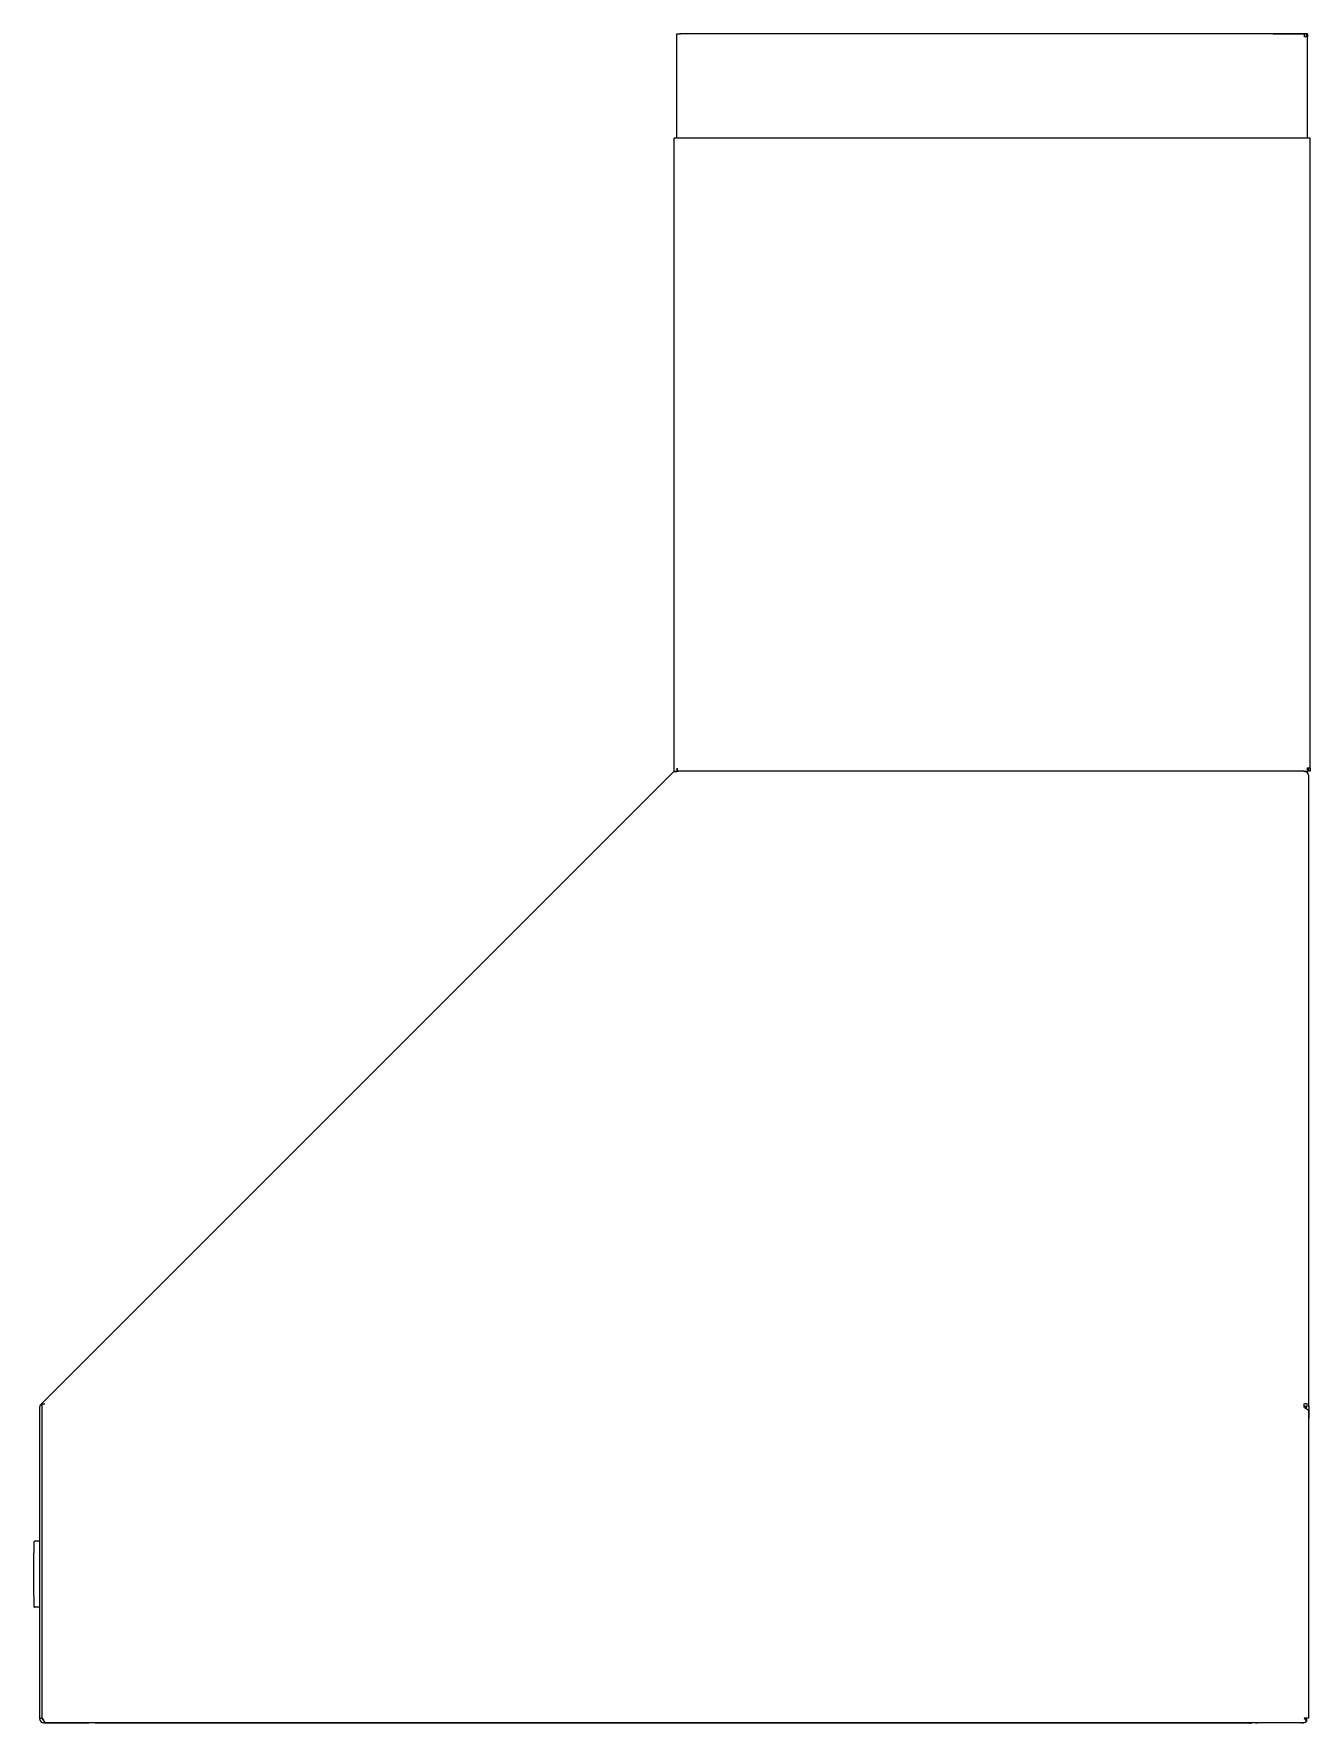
# Model space of a CAD drawing. Header units: millimetres. Extents: x 46989 to 543236, y 252623 to 526638.
# Drawn here: x 431240 to 448619, y 333233 to 356238 of the extents above; entities that cross this region are included whole.
import ezdxf

# ---------------------------------------------------------------- set-up
doc = ezdxf.new("R2010")
doc.units = ezdxf.units.MM

msp = doc.modelspace()

# ---------------------------------------------------------------- linework, layer by layer
at = {"color": 7, "lineweight": 13, "ltscale": 0.001507}
for p, q in [((439994, 356195), (439994, 356238)), ((439994, 356238), (440037, 356238)), ((448540, 356195), (448540, 356238)), ((448583, 356195), (448540, 356195)), ((448562, 356238), (448562, 356195)), ((448583, 356238), (448583, 356195)), ((440001, 354817), (439958, 354817)), ((448619, 354817), (448576, 354817)), ((439958, 346196), (439958, 346239)), ((440001, 346196), (440001, 346239)), ((448576, 346239), (448576, 346196)), ((448619, 346239), (448576, 346239)), ((448598, 346239), (448598, 346196)), ((448619, 346239), (448619, 346196)), ((439958, 346196), (440001, 346196))]:
    msp.add_line(p, q, dxfattribs=at)
at = {"color": 7, "lineweight": 13, "ltscale": 0.03937}
for p, q in [((439994, 354817), (439994, 356195)), ((440714, 356238), (440037, 356238)), ((448540, 356238), (440040, 356238)), ((448583, 354817), (448583, 356195)), ((439958, 346239), (439958, 354817)), ((448576, 354817), (440001, 354817)), ((448619, 346239), (448619, 354817)), ((439941, 346180), (431341, 337579)), ((448539, 346197), (440005, 346197)), ((448599, 337556), (448599, 346142)), ((431319, 337532), (431319, 333296)), ((431353, 333300), (431353, 337534)), ((448599, 333300), (448599, 337478)), ((431240, 334968), (431240, 335554)), ((431378, 333236), (431979, 333236)), ((431409, 333241), (448543, 333241)), ((432099, 333236), (447823, 333236)), ((448505, 333236), (447903, 333236))]:
    msp.add_line(p, q, dxfattribs=at)
at = {"color": 7, "lineweight": 13, "ltscale": 2.5e-05}
msp.add_line((440043, 356238), (440044, 356238), dxfattribs=at)
at = {"color": 7, "lineweight": 13, "ltscale": 0.014743}
msp.add_line((448115, 356238), (448540, 356238), dxfattribs=at)
at = {"color": 7, "lineweight": 13, "ltscale": 0.000775}
for p, q in [((448562, 356238), (448540, 356238)), ((448598, 346196), (448576, 346196)), ((432077, 333236), (432099, 333236))]:
    msp.add_line(p, q, dxfattribs=at)
at = {"color": 7, "lineweight": 13, "ltscale": 0.000732}
for p, q in [((448583, 356238), (448562, 356238)), ((448619, 346196), (448598, 346196))]:
    msp.add_line(p, q, dxfattribs=at)
at = {"color": 7, "lineweight": 13, "ltscale": 0.001501}
msp.add_line((440001, 346239), (440001, 346196), dxfattribs=at)
at = {"color": 7, "lineweight": 13, "ltscale": 0.000352}
msp.add_line((439948, 346187), (439941, 346180), dxfattribs=at)
msp.add_line((439948, 346187), (439941, 346180), dxfattribs=at)
at = {"color": 7, "lineweight": 13, "ltscale": 0.000109}
msp.add_line((439983, 346193), (439983, 346196), dxfattribs=at)
at = {"color": 7, "lineweight": 13, "ltscale": 0.000258}
msp.add_line((440005, 346191), (439997, 346191), dxfattribs=at)
at = {"color": 7, "lineweight": 13, "ltscale": 9.3e-05}
msp.add_line((440001, 346196), (440004, 346196), dxfattribs=at)
at = {"color": 7, "lineweight": 13, "ltscale": 2.2e-05}
msp.add_line((440004, 346196), (440005, 346196), dxfattribs=at)
at = {"color": 7, "lineweight": 13, "ltscale": 0.000345}
msp.add_line((440005, 346197), (440005, 346187), dxfattribs=at)
at = {"color": 7, "lineweight": 13, "ltscale": 0.000143}
for p, q in [((440005, 346187), (440005, 346191)), ((448539, 346187), (448539, 346191)), ((448570, 333257), (448567, 333254))]:
    msp.add_line(p, q, dxfattribs=at)
at = {"color": 7, "lineweight": 13, "ltscale": 0.000202}
msp.add_line((448539, 346197), (448539, 346191), dxfattribs=at)
at = {"color": 7, "lineweight": 13, "ltscale": 0.00126}
msp.add_line((448539, 346196), (448576, 346196), dxfattribs=at)
at = {"color": 7, "lineweight": 13, "ltscale": 8.6e-05}
for p, q in [((448599, 345565), (448601, 345565)), ((448599, 345565), (448601, 345565)), ((448599, 345390), (448601, 345390))]:
    msp.add_line(p, q, dxfattribs=at)
at = {"color": 7, "lineweight": 13, "ltscale": 0.002184}
msp.add_line((448601, 345502), (448601, 345565), dxfattribs=at)
at = {"color": 7, "lineweight": 13, "ltscale": 0.000894}
msp.add_line((448601, 345502), (448601, 345528), dxfattribs=at)
at = {"color": 7, "lineweight": 13, "ltscale": 0.000856}
msp.add_line((448601, 345477), (448601, 345502), dxfattribs=at)
at = {"color": 7, "lineweight": 13, "ltscale": 0.00304}
msp.add_line((448601, 345390), (448601, 345477), dxfattribs=at)
at = {"color": 7, "lineweight": 13, "ltscale": 0.000248}
msp.add_line((431341, 337579), (431336, 337574), dxfattribs=at)
at = {"color": 7, "lineweight": 13, "ltscale": 0.000847}
msp.add_line((431353, 337556), (431336, 337574), dxfattribs=at)
at = {"color": 7, "lineweight": 13, "ltscale": 0.000599}
msp.add_line((431353, 337567), (431341, 337579), dxfattribs=at)
at = {"color": 7, "lineweight": 13, "ltscale": 0.001704}
for p, q in [((431353, 337534), (431353, 337583)), ((448539, 337534), (448539, 337583))]:
    msp.add_line(p, q, dxfattribs=at)
at = {"color": 7, "lineweight": 13, "ltscale": 0.001275}
msp.add_line((431353, 337583), (431390, 337583), dxfattribs=at)
at = {"color": 7, "lineweight": 13, "ltscale": 6e-06}
for p, q in [((431390, 337583), (431390, 337583)), ((448539, 337583), (448539, 337583))]:
    msp.add_line(p, q, dxfattribs=at)
at = {"color": 7, "lineweight": 13, "ltscale": 0.00085}
msp.add_line((448539, 337548), (448564, 337548), dxfattribs=at)
at = {"color": 7, "lineweight": 13, "ltscale": 0.001281}
msp.add_line((448564, 337556), (448564, 337519), dxfattribs=at)
at = {"color": 7, "lineweight": 13, "ltscale": 0.0012}
for p, q in [((448564, 337556), (448599, 337556)), ((431353, 333296), (431319, 333296))]:
    msp.add_line(p, q, dxfattribs=at)
at = {"color": 7, "lineweight": 13, "ltscale": 0.001022}
msp.add_line((448564, 337519), (448564, 337548), dxfattribs=at)
at = {"color": 7, "lineweight": 13, "ltscale": 0.006006}
msp.add_line((448599, 337556), (448599, 337383), dxfattribs=at)
at = {"color": 7, "lineweight": 13, "ltscale": 0.00505}
for p, q in [((431240, 335700), (431240, 335554)), ((431240, 334968), (431240, 334823))]:
    msp.add_line(p, q, dxfattribs=at)
at = {"color": 7, "lineweight": 13, "ltscale": 0.002325}
for p, q in [((431319, 335711), (431252, 335711)), ((431319, 334811), (431252, 334811))]:
    msp.add_line(p, q, dxfattribs=at)
at = {"color": 7, "lineweight": 13, "ltscale": 0.00014}
msp.add_line((431353, 333300), (431353, 333296), dxfattribs=at)
at = {"color": 7, "lineweight": 13, "ltscale": 0.000882}
msp.add_line((431378, 333262), (431378, 333236), dxfattribs=at)
at = {"color": 7, "lineweight": 13, "ltscale": 0.000141}
msp.add_line((431979, 333241), (431979, 333236), dxfattribs=at)
at = {"color": 7, "lineweight": 13, "ltscale": 0.000142}
for p, q in [((432077, 333236), (432077, 333241)), ((447823, 333241), (447823, 333236)), ((447824, 333236), (447824, 333241))]:
    msp.add_line(p, q, dxfattribs=at)
at = {"color": 7, "lineweight": 13, "ltscale": 0.000436}
msp.add_line((447777, 333236), (447789, 333234), dxfattribs=at)
at = {"color": 7, "lineweight": 13, "ltscale": 1.3e-05}
msp.add_line((447823, 333236), (447824, 333236), dxfattribs=at)
at = {"color": 7, "lineweight": 13, "ltscale": 0.000148}
for p, q in [((447903, 333236), (447903, 333241)), ((448505, 333241), (448505, 333236)), ((448564, 333295), (448564, 333300))]:
    msp.add_line(p, q, dxfattribs=at)
at = {"color": 7, "lineweight": 13, "ltscale": 0.00205}
msp.add_line((448599, 333300), (448539, 333300), dxfattribs=at)
at = {"color": 7, "lineweight": 13, "ltscale": 0.000869}
msp.add_line((448570, 333282), (448570, 333257), dxfattribs=at)
msp.add_line((448570, 333282), (448570, 333257), dxfattribs=at)
at = {"color": 7, "lineweight": 13, "ltscale": 0.03937}
for points in [[(439948, 346187), (439952, 346189), (439955, 346191), (439961, 346192), (439973, 346193), (439985, 346193), (439997, 346191)], [(431341, 337579), (431344, 337581), (431348, 337583), (431353, 337584), (431365, 337584), (431377, 337584), (431390, 337583)], [(448539, 337583), (448549, 337585), (448558, 337585), (448566, 337584), (448575, 337582), (448585, 337578), (448593, 337571), (448597, 337564), (448599, 337556)], [(448539, 337534), (448566, 337517), (448578, 337508), (448586, 337502), (448592, 337494), (448597, 337486), (448599, 337478)], [(431353, 333300), (431370, 333273), (431378, 333261), (431385, 333253), (431392, 333247), (431400, 333242), (431409, 333241)], [(448539, 333300), (448560, 333287), (448570, 333282)], [(448539, 333300), (448553, 333279), (448559, 333270), (448570, 333257)], [(448570, 333257), (448563, 333250), (448556, 333244), (448548, 333241), (448543, 333241)]]:
    msp.add_lwpolyline(points, dxfattribs=at)
for centre, radius, start, end in [((439983, 346138), 59, 102.5471, 115.2458), ((440004, 346216), 20, 262.2912, 269.9822), ((431378, 337532), 59, 135.0024, 180), ((431252, 335700), 11.5, 90, 180.0002), ((431252, 334823), 11.5, 180, 270), ((431378, 333296), 59, 180, 270), ((431378, 333296), 24.5, 180, 252.2867), ((431979, 333296), 59, 270, 291.3688), ((447798, 333276), 43.4, 258, 293.3595), ((447903, 333295), 59, 248.0989, 270), ((448505, 333295), 59, 270, 291.9011), ((448505, 333295), 59, 350.1276, 0), ((448620, 333392), 121, 242.1103, 245.7012)]:
    msp.add_arc(centre, radius, start, end, dxfattribs=at)
for major_axis, start_param, end_param in [((-59, 0), 3.141593, 4.712389), ((59, 0), 6.283185, 7.853982)]:
    msp.add_ellipse((448539, 346142), major_axis=major_axis, ratio=0.831456, start_param=start_param, end_param=end_param, dxfattribs=at)

doc.saveas('drawing.dxf')
